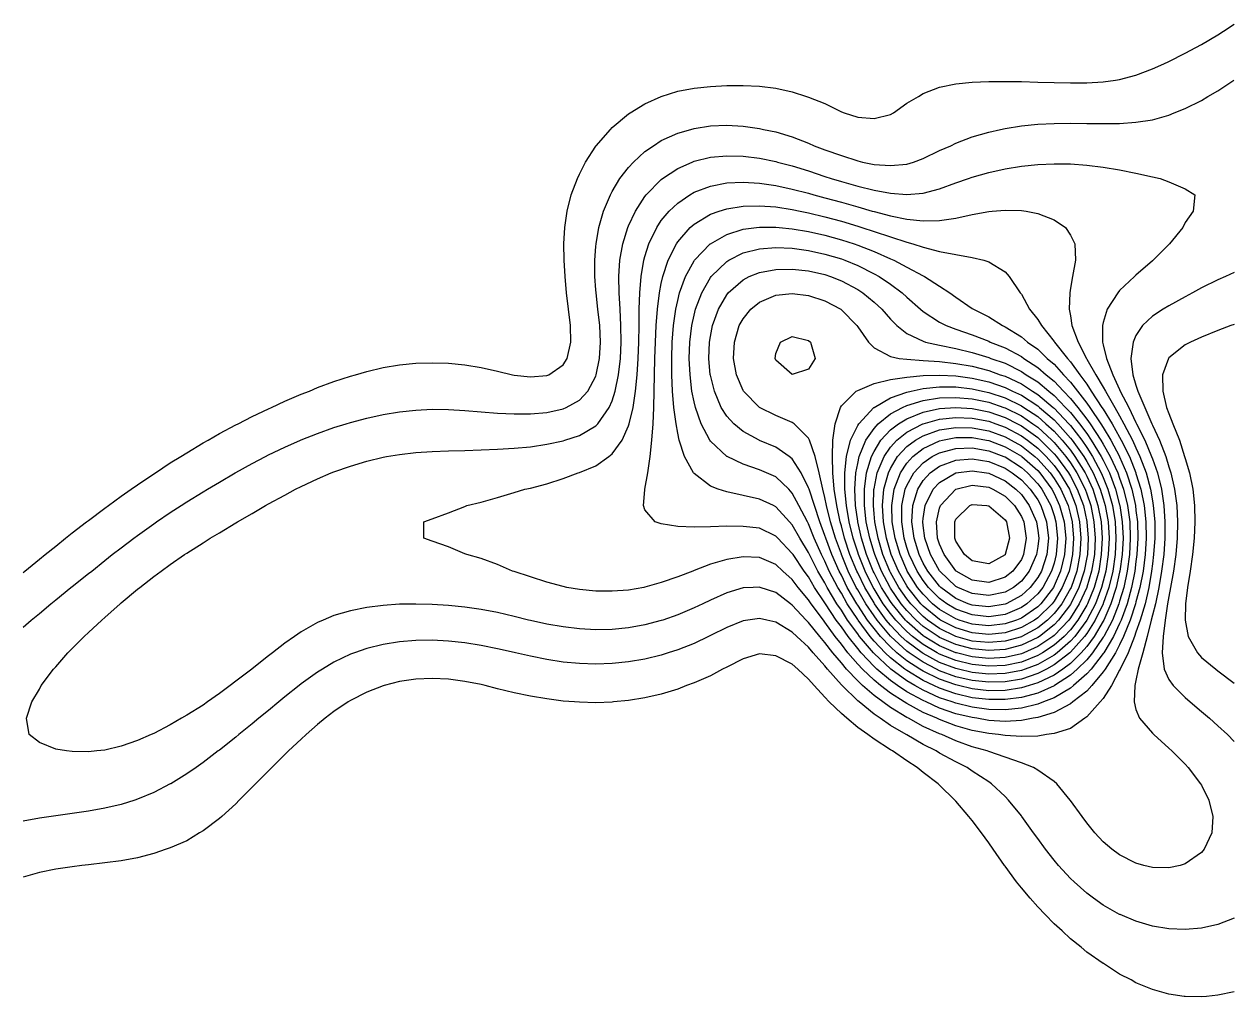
# Model space of a CAD drawing. Header units: inches. Extents: x -3765 to -2207, y 6717241 to 6718976.
# Drawn here: x -3252.6 to -2976.2, y 6717696.2 to 6717919.1 of the extents above; entities that cross this region are included whole.
import ezdxf

# ---------------------------------------------------------------- set-up
doc = ezdxf.new("R2010")
doc.units = ezdxf.units.IN
doc.header["$MEASUREMENT"] = 0

msp = doc.modelspace()

# ---------------------------------------------------------------- linework, layer by layer
for points in [[(-3252.82, 6717793.42), (-3252.41, 6717793.74), (-3249.07, 6717796.43), (-3247.74, 6717797.49), (-3245.32, 6717799.47), (-3243.09, 6717801.24), (-3241.58, 6717802.46), (-3238.27, 6717804.99), (-3237.83, 6717805.33), (-3234.08, 6717808.14), (-3233.27, 6717808.73), (-3230.33, 6717810.89), (-3228.04, 6717812.48), (-3226.58, 6717813.51), (-3222.84, 6717816.01), (-3222.5, 6717816.23), (-3219.09, 6717818.5), (-3216.68, 6717819.98), (-3215.34, 6717820.84), (-3211.59, 6717823.08), (-3210.45, 6717823.73), (-3207.84, 6717825.24), (-3204.1, 6717827.21), (-3203.58, 6717827.47), (-3200.35, 6717829.18), (-3196.6, 6717830.94), (-3195.94, 6717831.22), (-3192.85, 6717832.68), (-3189.1, 6717834.25), (-3187.22, 6717834.97), (-3185.36, 6717835.78), (-3181.61, 6717837.2), (-3177.86, 6717838.4), (-3176.66, 6717838.72), (-3174.11, 6717839.49), (-3170.36, 6717840.36), (-3166.62, 6717840.98), (-3162.87, 6717841.35), (-3159.12, 6717841.48), (-3155.37, 6717841.35), (-3151.62, 6717840.98), (-3147.87, 6717840.37), (-3144.13, 6717839.54), (-3140.73, 6717838.72), (-3140.38, 6717838.65), (-3136.63, 6717838.24), (-3132.88, 6717838.53), (-3132.43, 6717838.72), (-3129.13, 6717840.97), (-3128.21, 6717842.47), (-3127.38, 6717846.21), (-3127.45, 6717849.96), (-3127.87, 6717853.71), (-3128.33, 6717857.46), (-3128.69, 6717861.21), (-3128.92, 6717864.95), (-3128.95, 6717868.7), (-3128.72, 6717872.45), (-3128.18, 6717876.2), (-3127.26, 6717879.95), (-3125.86, 6717883.7), (-3125.39, 6717884.69), (-3124.03, 6717887.44), (-3121.64, 6717891.07), (-3121.55, 6717891.19), (-3118.3, 6717894.94), (-3117.89, 6717895.35), (-3114.14, 6717898.46), (-3113.79, 6717898.69), (-3110.39, 6717900.82), (-3106.66, 6717902.44), (-3106.65, 6717902.44), (-3102.9, 6717903.66), (-3099.15, 6717904.38), (-3095.4, 6717904.78), (-3091.65, 6717904.99), (-3087.91, 6717905.02), (-3084.16, 6717904.82), (-3080.41, 6717904.36), (-3076.66, 6717903.55), (-3073.41, 6717902.44), (-3072.91, 6717902.29), (-3069.17, 6717900.88), (-3065.42, 6717898.96), (-3064.8, 6717898.69), (-3061.67, 6717897.76), (-3057.92, 6717897.43), (-3054.17, 6717898.35), (-3053.49, 6717898.69), (-3050.43, 6717900.96), (-3047.75, 6717902.44), (-3046.68, 6717903.14), (-3042.93, 6717904.64), (-3039.18, 6717905.37), (-3035.43, 6717905.74), (-3031.68, 6717905.91), (-3027.94, 6717905.94), (-3024.19, 6717905.88), (-3020.44, 6717905.78), (-3016.69, 6717905.67), (-3012.94, 6717905.59), (-3009.2, 6717905.62), (-3005.45, 6717905.82), (-3002.62, 6717906.18), (-3001.7, 6717906.33), (-2997.95, 6717907.36), (-2994.2, 6717908.8), (-2991.58, 6717909.93), (-2990.46, 6717910.47), (-2986.71, 6717912.38), (-2984.26, 6717913.68), (-2982.96, 6717914.41), (-2979.21, 6717916.63), (-2977.94, 6717917.43), (-2975.46, 6717919.05)], [(-3252.82, 6717780.88), (-3250.94, 6717782.5), (-3249.07, 6717784.04), (-3246.47, 6717786.25), (-3245.32, 6717787.17), (-3241.83, 6717789.99), (-3241.58, 6717790.19), (-3237.83, 6717793.15), (-3237.09, 6717793.74), (-3234.08, 6717796.14), (-3232.37, 6717797.49), (-3230.33, 6717799.06), (-3227.46, 6717801.24), (-3226.58, 6717801.89), (-3222.84, 6717804.57), (-3222.24, 6717804.99), (-3219.09, 6717807.12), (-3216.62, 6717808.73), (-3215.34, 6717809.56), (-3211.59, 6717811.87), (-3210.59, 6717812.48), (-3207.84, 6717814.11), (-3204.2, 6717816.23), (-3204.1, 6717816.29), (-3200.35, 6717818.38), (-3197.3, 6717819.98), (-3196.6, 6717820.33), (-3192.85, 6717822.12), (-3189.24, 6717823.73), (-3189.1, 6717823.79), (-3185.36, 6717825.28), (-3181.61, 6717826.6), (-3178.8, 6717827.47), (-3177.86, 6717827.77), (-3174.11, 6717828.76), (-3170.36, 6717829.58), (-3166.62, 6717830.2), (-3162.87, 6717830.61), (-3159.12, 6717830.8), (-3155.37, 6717830.78), (-3151.62, 6717830.56), (-3147.87, 6717830.23), (-3144.13, 6717829.92), (-3140.38, 6717829.73), (-3136.63, 6717829.77), (-3132.88, 6717830.1), (-3129.13, 6717830.92), (-3128.43, 6717831.22), (-3125.39, 6717832.86), (-3123.5, 6717834.97), (-3121.64, 6717838.42), (-3121.53, 6717838.72), (-3120.78, 6717842.47), (-3120.56, 6717846.21), (-3120.73, 6717849.96), (-3121.15, 6717853.71), (-3121.59, 6717857.46), (-3121.64, 6717858.2), (-3121.88, 6717861.21), (-3121.9, 6717864.95), (-3121.64, 6717868.07), (-3121.59, 6717868.7), (-3120.94, 6717872.45), (-3119.88, 6717876.2), (-3118.3, 6717879.95), (-3117.89, 6717880.71), (-3116.11, 6717883.7), (-3114.14, 6717886.23), (-3113.02, 6717887.44), (-3110.39, 6717889.85), (-3108.47, 6717891.19), (-3106.65, 6717892.36), (-3102.9, 6717894.07), (-3099.85, 6717894.94), (-3099.15, 6717895.14), (-3095.4, 6717895.71), (-3091.65, 6717895.88), (-3087.91, 6717895.7), (-3084.16, 6717895.16), (-3083.23, 6717894.94), (-3080.41, 6717894.34), (-3076.66, 6717893.21), (-3072.91, 6717891.74), (-3071.67, 6717891.19), (-3069.17, 6717890.27), (-3065.42, 6717888.93), (-3061.67, 6717887.7), (-3060.6, 6717887.44), (-3057.92, 6717886.91), (-3054.17, 6717886.62), (-3050.43, 6717886.99), (-3048.87, 6717887.44), (-3046.68, 6717888.28), (-3042.93, 6717890.08), (-3040.37, 6717891.19), (-3039.18, 6717891.75), (-3035.43, 6717893.21), (-3031.68, 6717894.33), (-3028.98, 6717894.94), (-3027.94, 6717895.17), (-3024.19, 6717895.76), (-3020.44, 6717896.12), (-3016.69, 6717896.3), (-3012.94, 6717896.35), (-3009.2, 6717896.31), (-3005.45, 6717896.27), (-3001.7, 6717896.31), (-2997.95, 6717896.55), (-2994.2, 6717897.14), (-2990.46, 6717898.19), (-2989.2, 6717898.69), (-2986.71, 6717899.69), (-2982.96, 6717901.55), (-2981.49, 6717902.44), (-2979.21, 6717903.78), (-2975.57, 6717906.18)], [(-2987.82, 6717726.28), (-2990.46, 6717725.7), (-2994.2, 6717725.79), (-2996.16, 6717726.28), (-2997.95, 6717726.79), (-3001.7, 6717728.74), (-3003.47, 6717730.02), (-3005.45, 6717731.72), (-3007.36, 6717733.77), (-3009.2, 6717736.03), (-3010.29, 6717737.52), (-3012.94, 6717741.18), (-3013.01, 6717741.27), (-3016.08, 6717745.02), (-3016.69, 6717745.51), (-3020.44, 6717748.14), (-3021.44, 6717748.76), (-3024.19, 6717749.78), (-3027.94, 6717751.09), (-3031.68, 6717752.39), (-3031.99, 6717752.51), (-3035.43, 6717753.48), (-3039.18, 6717754.8), (-3042.44, 6717756.26), (-3042.93, 6717756.43), (-3046.68, 6717758.09), (-3050.03, 6717760.01), (-3050.43, 6717760.21), (-3054.17, 6717762.45), (-3055.95, 6717763.76), (-3057.92, 6717765.19), (-3060.56, 6717767.51), (-3061.67, 6717768.56), (-3064.21, 6717771.25), (-3065.42, 6717772.7), (-3067.36, 6717775), (-3069.17, 6717777.36), (-3070.37, 6717778.75), (-3072.91, 6717781.94), (-3073.48, 6717782.5), (-3076.66, 6717785.94), (-3077.09, 6717786.25), (-3080.41, 6717788.81), (-3083.97, 6717789.99), (-3084.16, 6717790.06), (-3085.58, 6717789.99), (-3087.91, 6717789.88), (-3091.65, 6717788.77), (-3095.4, 6717787.1), (-3097.17, 6717786.25), (-3099.15, 6717785.29), (-3102.9, 6717783.71), (-3106.31, 6717782.5), (-3106.65, 6717782.38), (-3110.39, 6717781.41), (-3114.14, 6717780.73), (-3117.89, 6717780.36), (-3121.64, 6717780.29), (-3125.39, 6717780.5), (-3129.13, 6717780.95), (-3132.88, 6717781.6), (-3136.63, 6717782.4), (-3137.04, 6717782.5), (-3140.38, 6717783.33), (-3144.13, 6717784.21), (-3147.87, 6717784.92), (-3151.62, 6717785.45), (-3155.37, 6717785.83), (-3159.12, 6717786.08), (-3162.87, 6717786.18), (-3166.62, 6717786.11), (-3170.36, 6717785.83), (-3174.11, 6717785.36), (-3177.86, 6717784.64), (-3181.61, 6717783.55), (-3184.08, 6717782.5), (-3185.36, 6717781.95), (-3189.1, 6717779.83), (-3190.65, 6717778.75), (-3192.85, 6717777.22), (-3195.71, 6717775), (-3196.6, 6717774.32), (-3200.35, 6717771.32), (-3200.43, 6717771.25), (-3204.1, 6717768.47), (-3205.37, 6717767.51), (-3207.84, 6717765.68), (-3210.56, 6717763.76), (-3211.59, 6717763.04), (-3215.34, 6717760.68), (-3216.49, 6717760.01), (-3219.09, 6717758.53), (-3222.84, 6717756.54), (-3223.45, 6717756.26), (-3226.58, 6717754.91), (-3230.33, 6717753.63), (-3234.08, 6717752.73), (-3235.95, 6717752.51), (-3237.83, 6717752.32), (-3241.58, 6717752.37), (-3242.84, 6717752.51), (-3245.32, 6717752.95), (-3249.07, 6717754.44), (-3251.37, 6717756.26), (-3252.05, 6717760.01), (-3250.8, 6717763.76), (-3249.07, 6717766.69), (-3248.64, 6717767.51), (-3245.84, 6717771.25), (-3245.32, 6717771.81), (-3242.54, 6717775), (-3241.58, 6717775.96), (-3238.82, 6717778.75), (-3237.83, 6717779.64), (-3234.79, 6717782.5), (-3234.08, 6717783.11), (-3230.57, 6717786.25), (-3230.33, 6717786.44), (-3226.58, 6717789.58), (-3226.09, 6717789.99), (-3222.84, 6717792.49), (-3221.16, 6717793.74), (-3219.09, 6717795.21), (-3215.83, 6717797.49), (-3215.34, 6717797.81), (-3211.59, 6717800.19), (-3209.93, 6717801.24), (-3207.84, 6717802.47), (-3204.1, 6717804.75), (-3203.71, 6717804.99), (-3200.35, 6717806.92), (-3197.28, 6717808.73), (-3196.6, 6717809.11), (-3192.85, 6717811.12), (-3190.4, 6717812.48), (-3189.1, 6717813.12), (-3185.36, 6717814.86), (-3182.23, 6717816.23), (-3181.61, 6717816.47), (-3177.86, 6717817.78), (-3174.11, 6717818.92), (-3170.36, 6717819.83), (-3169.57, 6717819.98), (-3166.62, 6717820.47), (-3162.87, 6717820.9), (-3159.12, 6717821.15), (-3155.37, 6717821.29), (-3151.62, 6717821.37), (-3147.87, 6717821.49), (-3144.13, 6717821.65), (-3140.38, 6717821.87), (-3136.63, 6717822.22), (-3132.88, 6717822.78), (-3129.13, 6717823.6), (-3128.76, 6717823.73), (-3125.39, 6717824.8), (-3121.64, 6717827.01), (-3121.19, 6717827.47), (-3118.57, 6717831.22), (-3117.89, 6717832.76), (-3117.2, 6717834.97), (-3116.44, 6717838.72), (-3116.01, 6717842.47), (-3115.86, 6717846.21), (-3115.92, 6717849.96), (-3116.1, 6717853.71), (-3116.31, 6717857.46), (-3116.37, 6717861.21), (-3116.11, 6717864.95), (-3115.46, 6717868.7), (-3114.32, 6717872.45), (-3114.14, 6717872.87), (-3112.59, 6717876.2), (-3110.39, 6717879.57), (-3110.1, 6717879.95), (-3106.65, 6717883.47), (-3106.35, 6717883.7), (-3102.9, 6717886), (-3099.59, 6717887.44), (-3099.15, 6717887.62), (-3095.4, 6717888.54), (-3091.65, 6717888.9), (-3087.91, 6717888.82), (-3084.16, 6717888.37), (-3080.41, 6717887.56), (-3080.01, 6717887.44), (-3076.66, 6717886.57), (-3072.91, 6717885.41), (-3069.17, 6717884.16), (-3067.77, 6717883.7), (-3065.42, 6717883), (-3061.67, 6717881.95), (-3057.92, 6717881.01), (-3054.17, 6717880.29), (-3050.43, 6717879.99), (-3046.68, 6717880.32), (-3042.93, 6717881.32), (-3039.18, 6717882.69), (-3036.29, 6717883.7), (-3035.43, 6717884.01), (-3031.68, 6717885.09), (-3027.94, 6717885.91), (-3024.19, 6717886.5), (-3020.44, 6717886.89), (-3016.69, 6717887.06), (-3012.94, 6717887.01), (-3009.2, 6717886.74), (-3005.45, 6717886.28), (-3001.7, 6717885.65), (-2997.95, 6717884.91), (-2994.2, 6717884.07), (-2992.38, 6717883.7), (-2990.46, 6717882.95), (-2986.71, 6717881.3), (-2984.43, 6717879.95), (-2984.86, 6717876.2), (-2986.71, 6717873.56), (-2987.21, 6717872.45), (-2990.29, 6717868.7), (-2990.46, 6717868.56), (-2994.03, 6717864.95), (-2994.2, 6717864.82), (-2997.95, 6717861.56), (-2998.29, 6717861.21), (-3001.7, 6717857.99), (-3002.12, 6717857.46), (-3004.52, 6717853.71), (-3005.45, 6717850.7), (-3005.61, 6717849.96), (-3005.62, 6717846.21), (-3005.45, 6717845.58), (-3004.69, 6717842.47), (-3003.23, 6717838.72), (-3001.7, 6717835.34), (-3001.54, 6717834.97), (-2999.62, 6717831.22), (-2997.95, 6717827.78), (-2997.8, 6717827.47), (-2995.91, 6717823.73), (-2994.37, 6717819.98), (-2994.2, 6717819.47), (-2993.02, 6717816.23), (-2992.09, 6717812.48), (-2991.53, 6717808.73), (-2991.3, 6717804.99), (-2991.33, 6717801.24), (-2991.6, 6717797.49), (-2992.07, 6717793.74), (-2992.7, 6717789.99), (-2993.51, 6717786.25), (-2994.2, 6717783.6), (-2994.46, 6717782.5), (-2995.38, 6717778.75), (-2996.39, 6717775), (-2997.44, 6717771.25), (-2997.95, 6717768.69), (-2998.22, 6717767.51), (-2998.34, 6717763.76), (-2997.95, 6717761.99), (-2997.13, 6717760.01), (-2994.2, 6717756.61), (-2993.83, 6717756.26), (-2990.46, 6717753.17), (-2989.74, 6717752.51), (-2986.71, 6717749.51), (-2986.02, 6717748.76), (-2983.15, 6717745.02), (-2982.96, 6717744.67), (-2981.29, 6717741.27), (-2980.37, 6717737.52), (-2980.59, 6717733.77), (-2982.3, 6717730.02), (-2982.96, 6717729.27), (-2986.71, 6717726.62), (-2987.82, 6717726.28)], [(-3018.47, 6717756.26), (-3020.44, 6717755.94), (-3024.19, 6717755.79), (-3027.94, 6717756.02), (-3029.46, 6717756.26), (-3031.68, 6717756.5), (-3035.43, 6717757.2), (-3039.18, 6717758.24), (-3042.93, 6717759.69), (-3043.58, 6717760.01), (-3046.68, 6717761.31), (-3050.43, 6717763.38), (-3051.01, 6717763.76), (-3054.17, 6717765.74), (-3056.44, 6717767.51), (-3057.92, 6717768.71), (-3060.58, 6717771.25), (-3061.67, 6717772.43), (-3063.9, 6717775), (-3065.42, 6717776.99), (-3066.82, 6717778.75), (-3069.17, 6717782.05), (-3069.54, 6717782.5), (-3072.33, 6717786.25), (-3072.91, 6717787.15), (-3075.31, 6717789.99), (-3076.66, 6717791.81), (-3078.85, 6717793.74), (-3080.41, 6717795.23), (-3084.16, 6717796.87), (-3087.91, 6717796.96), (-3091.65, 6717796.39), (-3095.4, 6717795.32), (-3099.15, 6717793.86), (-3099.46, 6717793.74), (-3102.9, 6717792.41), (-3106.65, 6717791.11), (-3110.39, 6717790.04), (-3110.63, 6717789.99), (-3114.14, 6717789.39), (-3117.89, 6717789.1), (-3121.64, 6717789.16), (-3125.39, 6717789.52), (-3128.27, 6717789.99), (-3129.13, 6717790.17), (-3132.88, 6717791.2), (-3136.63, 6717792.38), (-3140.38, 6717793.62), (-3140.76, 6717793.74), (-3144.13, 6717795.25), (-3147.87, 6717796.59), (-3151.2, 6717797.49), (-3151.62, 6717797.71), (-3155.37, 6717799.3), (-3159.12, 6717800.62), (-3161.04, 6717801.24), (-3161.04, 6717804.99), (-3159.12, 6717805.67), (-3155.37, 6717807.04), (-3151.62, 6717808.52), (-3151.17, 6717808.73), (-3147.87, 6717809.51), (-3144.13, 6717810.57), (-3140.38, 6717811.7), (-3137.9, 6717812.48), (-3136.63, 6717812.75), (-3132.88, 6717813.73), (-3129.13, 6717814.91), (-3125.67, 6717816.23), (-3125.39, 6717816.32), (-3121.64, 6717817.87), (-3118.67, 6717819.98), (-3117.89, 6717820.59), (-3115.63, 6717823.73), (-3114.14, 6717826.99), (-3113.99, 6717827.47), (-3113.11, 6717831.22), (-3112.54, 6717834.97), (-3112.17, 6717838.72), (-3111.93, 6717842.47), (-3111.81, 6717846.21), (-3111.75, 6717849.96), (-3111.68, 6717853.71), (-3111.56, 6717857.46), (-3111.27, 6717861.21), (-3110.63, 6717864.95), (-3110.39, 6717865.82), (-3109.5, 6717868.7), (-3107.69, 6717872.45), (-3106.65, 6717874.03), (-3104.85, 6717876.2), (-3102.9, 6717878.06), (-3100.12, 6717879.95), (-3099.15, 6717880.52), (-3095.4, 6717881.96), (-3091.65, 6717882.66), (-3087.91, 6717882.82), (-3084.16, 6717882.6), (-3080.41, 6717882.06), (-3076.66, 6717881.27), (-3072.91, 6717880.3), (-3071.72, 6717879.95), (-3069.17, 6717879.27), (-3065.42, 6717878.23), (-3061.67, 6717877.15), (-3058.33, 6717876.2), (-3057.92, 6717876.08), (-3054.17, 6717875.14), (-3050.43, 6717874.39), (-3046.68, 6717873.97), (-3042.93, 6717874.03), (-3039.18, 6717874.6), (-3035.43, 6717875.43), (-3031.68, 6717876.13), (-3030.89, 6717876.2), (-3027.94, 6717876.45), (-3024.19, 6717876.36), (-3023.1, 6717876.2), (-3020.44, 6717875.68), (-3016.69, 6717874.19), (-3014.12, 6717872.45), (-3012.94, 6717870.71), (-3011.96, 6717868.7), (-3011.79, 6717864.95), (-3012.46, 6717861.21), (-3012.94, 6717858.56), (-3013.11, 6717857.46), (-3013.21, 6717853.71), (-3012.94, 6717852.22), (-3012.62, 6717849.96), (-3011.2, 6717846.21), (-3009.3, 6717842.47), (-3009.2, 6717842.3), (-3007.15, 6717838.72), (-3005.45, 6717835.86), (-3004.96, 6717834.97), (-3002.8, 6717831.22), (-3001.7, 6717829.28), (-3000.71, 6717827.47), (-2998.77, 6717823.73), (-2997.95, 6717821.93), (-2997.03, 6717819.98), (-2995.62, 6717816.23), (-2994.64, 6717812.48), (-2994.2, 6717809.81), (-2994, 6717808.73), (-2993.65, 6717804.99), (-2993.63, 6717801.24), (-2993.91, 6717797.49), (-2994.2, 6717795.41), (-2994.4, 6717793.74), (-2995.03, 6717789.99), (-2995.87, 6717786.25), (-2996.96, 6717782.5), (-2997.95, 6717779.73), (-2998.3, 6717778.75), (-2999.76, 6717775), (-3001.58, 6717771.25), (-3001.7, 6717770.99), (-3003.58, 6717767.51), (-3005.45, 6717764.54), (-3006.12, 6717763.76), (-3009.2, 6717760.3), (-3009.62, 6717760.01), (-3012.94, 6717757.64), (-3016.69, 6717756.51), (-3018.47, 6717756.26)], [(-3021.52, 6717760.01), (-3024.19, 6717759.5), (-3027.94, 6717759.29), (-3031.68, 6717759.53), (-3034.41, 6717760.01), (-3035.43, 6717760.15), (-3039.18, 6717761.03), (-3042.93, 6717762.32), (-3046.01, 6717763.76), (-3046.68, 6717764.04), (-3050.43, 6717766.08), (-3052.53, 6717767.51), (-3054.17, 6717768.64), (-3057.27, 6717771.25), (-3057.92, 6717771.86), (-3060.88, 6717775), (-3061.67, 6717775.96), (-3063.89, 6717778.75), (-3065.42, 6717780.93), (-3066.59, 6717782.5), (-3069.03, 6717786.25), (-3069.17, 6717786.49), (-3071.54, 6717789.99), (-3072.91, 6717792.4), (-3073.94, 6717793.74), (-3076.48, 6717797.49), (-3076.66, 6717797.79), (-3079.98, 6717801.24), (-3080.41, 6717801.71), (-3084.16, 6717803.56), (-3087.91, 6717803.94), (-3091.65, 6717803.99), (-3095.4, 6717803.89), (-3099.15, 6717803.77), (-3102.9, 6717803.92), (-3106.65, 6717804.54), (-3108.04, 6717804.99), (-3110.39, 6717807.79), (-3110.76, 6717808.73), (-3110.39, 6717812.32), (-3110.39, 6717812.48), (-3109.73, 6717816.23), (-3109.17, 6717819.98), (-3108.78, 6717823.73), (-3108.54, 6717827.47), (-3108.39, 6717831.22), (-3108.28, 6717834.97), (-3108.19, 6717838.72), (-3108.1, 6717842.47), (-3108, 6717846.21), (-3107.82, 6717849.96), (-3107.52, 6717853.71), (-3107.05, 6717857.46), (-3106.65, 6717859.63), (-3106.31, 6717861.21), (-3105.09, 6717864.95), (-3103.19, 6717868.7), (-3102.9, 6717869.14), (-3100, 6717872.45), (-3099.15, 6717873.21), (-3095.4, 6717875.5), (-3093.41, 6717876.2), (-3091.65, 6717876.75), (-3087.91, 6717877.32), (-3084.16, 6717877.44), (-3080.41, 6717877.17), (-3076.66, 6717876.58), (-3074.87, 6717876.2), (-3072.91, 6717875.81), (-3069.17, 6717874.91), (-3065.42, 6717873.89), (-3061.67, 6717872.76), (-3060.7, 6717872.45), (-3057.92, 6717871.54), (-3054.17, 6717870.3), (-3050.43, 6717869.09), (-3049.02, 6717868.7), (-3046.68, 6717867.95), (-3042.93, 6717866.99), (-3039.18, 6717866.23), (-3035.43, 6717865.56), (-3032.78, 6717864.95), (-3031.68, 6717864.6), (-3027.94, 6717862.31), (-3026.95, 6717861.21), (-3024.43, 6717857.46), (-3024.19, 6717857.14), (-3022.35, 6717853.71), (-3020.44, 6717851.39), (-3019.61, 6717849.96), (-3016.69, 6717846.35), (-3016.61, 6717846.21), (-3013.66, 6717842.47), (-3012.94, 6717841.66), (-3010.82, 6717838.72), (-3009.2, 6717836.54), (-3008.18, 6717834.97), (-3005.73, 6717831.22), (-3005.45, 6717830.79), (-3003.41, 6717827.47), (-3001.7, 6717824.41), (-3001.33, 6717823.73), (-2999.45, 6717819.98), (-2998, 6717816.23), (-2997.95, 6717816.06), (-2996.82, 6717812.48), (-2996.07, 6717808.73), (-2995.69, 6717804.99), (-2995.62, 6717801.24), (-2995.85, 6717797.49), (-2996.33, 6717793.74), (-2997.06, 6717789.99), (-2997.95, 6717786.66), (-2998.06, 6717786.25), (-2999.24, 6717782.5), (-3000.77, 6717778.75), (-3001.7, 6717776.84), (-3002.67, 6717775), (-3005.03, 6717771.25), (-3005.45, 6717770.63), (-3008.06, 6717767.51), (-3009.2, 6717766.24), (-3012.42, 6717763.76), (-3012.94, 6717763.34), (-3016.69, 6717761.29), (-3020.44, 6717760.19), (-3021.52, 6717760.01)], [(-3019.09, 6717763.76), (-3020.44, 6717763.21), (-3024.19, 6717762.29), (-3027.94, 6717761.92), (-3031.68, 6717762), (-3035.43, 6717762.51), (-3039.18, 6717763.45), (-3040.02, 6717763.76), (-3042.93, 6717764.71), (-3046.68, 6717766.41), (-3048.56, 6717767.51), (-3050.43, 6717768.58), (-3054.07, 6717771.25), (-3054.17, 6717771.33), (-3057.92, 6717774.82), (-3058.09, 6717775), (-3061.25, 6717778.75), (-3061.67, 6717779.32), (-3064, 6717782.5), (-3065.42, 6717784.75), (-3066.44, 6717786.25), (-3068.64, 6717789.99), (-3069.17, 6717791.04), (-3070.78, 6717793.74), (-3072.69, 6717797.49), (-3072.91, 6717798), (-3074.92, 6717801.24), (-3076.66, 6717804.33), (-3077.26, 6717804.99), (-3080.41, 6717808.48), (-3080.94, 6717808.73), (-3084.16, 6717810.23), (-3087.91, 6717811.01), (-3091.65, 6717811.85), (-3093.64, 6717812.48), (-3095.4, 6717813.19), (-3099.15, 6717816.1), (-3099.25, 6717816.23), (-3101.34, 6717819.98), (-3102.53, 6717823.73), (-3102.9, 6717825.36), (-3103.28, 6717827.47), (-3103.77, 6717831.22), (-3104.07, 6717834.97), (-3104.23, 6717838.72), (-3104.27, 6717842.47), (-3104.17, 6717846.21), (-3103.86, 6717849.96), (-3103.32, 6717853.71), (-3102.9, 6717855.7), (-3102.46, 6717857.46), (-3101.11, 6717861.21), (-3099.15, 6717864.79), (-3099.04, 6717864.95), (-3095.43, 6717868.7), (-3095.4, 6717868.73), (-3091.65, 6717870.87), (-3087.91, 6717872.04), (-3084.87, 6717872.45), (-3084.16, 6717872.54), (-3080.41, 6717872.53), (-3079.65, 6717872.45), (-3076.66, 6717872.16), (-3072.91, 6717871.54), (-3069.17, 6717870.7), (-3065.42, 6717869.66), (-3062.51, 6717868.7), (-3061.67, 6717868.41), (-3057.92, 6717866.92), (-3054.17, 6717865.3), (-3053.37, 6717864.95), (-3050.43, 6717863.4), (-3046.68, 6717861.34), (-3046.4, 6717861.21), (-3042.93, 6717858.98), (-3040.57, 6717857.46), (-3039.18, 6717856.49), (-3035.43, 6717853.91), (-3035.16, 6717853.71), (-3031.68, 6717851.96), (-3028.51, 6717849.96), (-3027.94, 6717849.7), (-3024.19, 6717847.42), (-3022.8, 6717846.21), (-3020.44, 6717844.56), (-3018.26, 6717842.47), (-3016.69, 6717841.12), (-3014.53, 6717838.72), (-3012.94, 6717837.04), (-3011.34, 6717834.97), (-3009.2, 6717832.21), (-3008.52, 6717831.22), (-3005.99, 6717827.47), (-3005.45, 6717826.64), (-3003.68, 6717823.73), (-3001.75, 6717819.98), (-3001.7, 6717819.88), (-3000.08, 6717816.23), (-2998.87, 6717812.48), (-2998.09, 6717808.73), (-2997.95, 6717807.59), (-2997.62, 6717804.99), (-2997.51, 6717801.24), (-2997.73, 6717797.49), (-2997.95, 6717795.91), (-2998.22, 6717793.74), (-2998.95, 6717789.99), (-2999.97, 6717786.25), (-3001.37, 6717782.5), (-3001.7, 6717781.75), (-3003.1, 6717778.75), (-3005.34, 6717775), (-3005.45, 6717774.84), (-3008.23, 6717771.25), (-3009.2, 6717770.15), (-3012.25, 6717767.51), (-3012.94, 6717766.93), (-3016.69, 6717764.67), (-3019.09, 6717763.76)], [(-3016.64, 6717767.51), (-3016.69, 6717767.47), (-3020.44, 6717765.74), (-3024.19, 6717764.74), (-3027.94, 6717764.29), (-3031.68, 6717764.29), (-3035.43, 6717764.71), (-3039.18, 6717765.57), (-3042.93, 6717766.9), (-3044.2, 6717767.51), (-3046.68, 6717768.65), (-3050.43, 6717770.94), (-3050.85, 6717771.25), (-3054.17, 6717773.85), (-3055.4, 6717775), (-3057.92, 6717777.69), (-3058.82, 6717778.75), (-3061.59, 6717782.5), (-3061.67, 6717782.61), (-3064.08, 6717786.25), (-3065.42, 6717788.64), (-3066.24, 6717789.99), (-3068.18, 6717793.74), (-3069.17, 6717796.01), (-3069.94, 6717797.49), (-3071.62, 6717801.24), (-3072.91, 6717804.54), (-3073.16, 6717804.99), (-3075.12, 6717808.73), (-3076.66, 6717811.61), (-3077.48, 6717812.48), (-3080.41, 6717815.29), (-3082.58, 6717816.23), (-3084.16, 6717816.91), (-3087.91, 6717818.19), (-3091.59, 6717819.98), (-3091.65, 6717820.02), (-3095.4, 6717823.52), (-3095.55, 6717823.73), (-3097.54, 6717827.47), (-3098.85, 6717831.22), (-3099.15, 6717832.48), (-3099.63, 6717834.97), (-3100.06, 6717838.72), (-3100.23, 6717842.47), (-3100.1, 6717846.21), (-3099.66, 6717849.96), (-3099.15, 6717852.33), (-3098.81, 6717853.71), (-3097.39, 6717857.46), (-3095.4, 6717860.96), (-3095.22, 6717861.21), (-3091.65, 6717864.67), (-3091.2, 6717864.95), (-3087.91, 6717866.61), (-3084.16, 6717867.56), (-3080.41, 6717867.86), (-3076.66, 6717867.71), (-3072.91, 6717867.2), (-3069.17, 6717866.38), (-3065.42, 6717865.26), (-3064.6, 6717864.95), (-3061.67, 6717863.73), (-3057.92, 6717861.87), (-3056.72, 6717861.21), (-3054.17, 6717859.45), (-3051.49, 6717857.46), (-3050.43, 6717856.47), (-3047.29, 6717853.71), (-3046.68, 6717853.2), (-3042.93, 6717850.77), (-3041.4, 6717849.96), (-3039.18, 6717849.16), (-3035.43, 6717847.86), (-3031.68, 6717846.39), (-3031.33, 6717846.21), (-3027.94, 6717844.91), (-3024.19, 6717842.87), (-3023.64, 6717842.47), (-3020.44, 6717840.41), (-3018.51, 6717838.72), (-3016.69, 6717837.23), (-3014.55, 6717834.97), (-3012.94, 6717833.3), (-3011.27, 6717831.22), (-3009.2, 6717828.55), (-3008.45, 6717827.47), (-3005.98, 6717823.73), (-3005.45, 6717822.84), (-3003.83, 6717819.98), (-3002.12, 6717816.23), (-3001.7, 6717815.05), (-3000.78, 6717812.48), (-2999.87, 6717808.73), (-2999.37, 6717804.99), (-2999.24, 6717801.24), (-2999.43, 6717797.49), (-2999.93, 6717793.74), (-3000.73, 6717789.99), (-3001.7, 6717786.82), (-3001.88, 6717786.25), (-3003.36, 6717782.5), (-3005.33, 6717778.75), (-3005.45, 6717778.55), (-3007.89, 6717775), (-3009.2, 6717773.41), (-3011.4, 6717771.25), (-3012.94, 6717769.87), (-3016.64, 6717767.51)], [(-3022.39, 6717767.51), (-3024.19, 6717766.95), (-3027.94, 6717766.36), (-3031.68, 6717766.31), (-3035.43, 6717766.74), (-3038.61, 6717767.51), (-3039.18, 6717767.63), (-3042.93, 6717768.93), (-3046.68, 6717770.78), (-3047.44, 6717771.25), (-3050.43, 6717773.18), (-3052.68, 6717775), (-3054.17, 6717776.35), (-3056.44, 6717778.75), (-3057.92, 6717780.55), (-3059.41, 6717782.5), (-3061.67, 6717785.94), (-3061.87, 6717786.25), (-3064.06, 6717789.99), (-3065.42, 6717792.81), (-3065.91, 6717793.74), (-3067.59, 6717797.49), (-3068.96, 6717801.24), (-3069.17, 6717801.91), (-3070.34, 6717804.99), (-3071.6, 6717808.73), (-3072.81, 6717812.48), (-3072.91, 6717812.8), (-3074.62, 6717816.23), (-3076.66, 6717819.44), (-3077.33, 6717819.98), (-3080.41, 6717822.09), (-3084.16, 6717823.67), (-3084.27, 6717823.73), (-3087.91, 6717825.69), (-3090.07, 6717827.47), (-3091.65, 6717829.21), (-3092.91, 6717831.22), (-3094.49, 6717834.97), (-3095.4, 6717838.62), (-3095.42, 6717838.72), (-3095.74, 6717842.47), (-3095.6, 6717846.21), (-3095.4, 6717847.44), (-3094.91, 6717849.96), (-3093.55, 6717853.71), (-3091.65, 6717857.02), (-3091.3, 6717857.46), (-3087.91, 6717860.47), (-3086.5, 6717861.21), (-3084.16, 6717862.16), (-3080.41, 6717862.86), (-3076.66, 6717862.93), (-3072.91, 6717862.51), (-3069.17, 6717861.65), (-3067.87, 6717861.21), (-3065.42, 6717860.22), (-3061.67, 6717858.23), (-3060.46, 6717857.46), (-3057.92, 6717855.33), (-3056.16, 6717853.71), (-3054.17, 6717851.47), (-3052.68, 6717849.96), (-3050.43, 6717848.19), (-3046.68, 6717846.39), (-3046.15, 6717846.21), (-3042.93, 6717845.49), (-3039.18, 6717844.72), (-3035.43, 6717843.83), (-3031.68, 6717842.67), (-3031.19, 6717842.47), (-3027.94, 6717841.35), (-3024.19, 6717839.48), (-3023.07, 6717838.72), (-3020.44, 6717837.09), (-3017.93, 6717834.97), (-3016.69, 6717833.96), (-3014.05, 6717831.22), (-3012.94, 6717830.04), (-3010.88, 6717827.47), (-3009.2, 6717825.22), (-3008.18, 6717823.73), (-3005.9, 6717819.98), (-3005.45, 6717819.12), (-3004.01, 6717816.23), (-3002.61, 6717812.48), (-3001.7, 6717808.9), (-3001.66, 6717808.73), (-3001.08, 6717804.99), (-3000.91, 6717801.24), (-3001.1, 6717797.49), (-3001.63, 6717793.74), (-3001.7, 6717793.45), (-3002.47, 6717789.99), (-3003.67, 6717786.25), (-3005.32, 6717782.5), (-3005.45, 6717782.26), (-3007.51, 6717778.75), (-3009.2, 6717776.45), (-3010.47, 6717775), (-3012.94, 6717772.57), (-3014.71, 6717771.25), (-3016.69, 6717769.88), (-3020.44, 6717768.09), (-3022.39, 6717767.51)], [(-2975.46, 6717862.13), (-2977.45, 6717861.21), (-2979.21, 6717860.45), (-2982.96, 6717858.62), (-2985.03, 6717857.46), (-2986.71, 6717856.6), (-2990.46, 6717854.5), (-2991.72, 6717853.71), (-2994.2, 6717852.1), (-2996.46, 6717849.96), (-2997.95, 6717847.72), (-2998.61, 6717846.21), (-2999.12, 6717842.47), (-2998.66, 6717838.72), (-2997.95, 6717836.34), (-2997.53, 6717834.97), (-2995.94, 6717831.22), (-2994.35, 6717827.47), (-2994.2, 6717827.14), (-2992.55, 6717823.73), (-2991.13, 6717819.98), (-2990.46, 6717817.61), (-2989.99, 6717816.23), (-2989.09, 6717812.48), (-2988.59, 6717808.73), (-2988.41, 6717804.99), (-2988.51, 6717801.24), (-2988.84, 6717797.49), (-2989.37, 6717793.74), (-2990.04, 6717789.99), (-2990.46, 6717787.87), (-2990.7, 6717786.25), (-2991.24, 6717782.5), (-2991.73, 6717778.75), (-2991.95, 6717775), (-2991.5, 6717771.25), (-2990.46, 6717768.87), (-2989.44, 6717767.51), (-2986.71, 6717764.73), (-2985.56, 6717763.76), (-2982.96, 6717761.54), (-2981.14, 6717760.01), (-2979.21, 6717758.26), (-2977.02, 6717756.26), (-2975.46, 6717754.68)], [(-3018.46, 6717771.25), (-3020.44, 6717770.23), (-3024.19, 6717768.98), (-3027.94, 6717768.35), (-3031.68, 6717768.25), (-3035.43, 6717768.64), (-3039.18, 6717769.52), (-3042.93, 6717770.91), (-3043.61, 6717771.25), (-3046.68, 6717772.83), (-3049.89, 6717775), (-3050.43, 6717775.4), (-3054.1, 6717778.75), (-3054.17, 6717778.83), (-3057.24, 6717782.5), (-3057.92, 6717783.45), (-3059.83, 6717786.25), (-3061.67, 6717789.45), (-3061.99, 6717789.99), (-3063.86, 6717793.74), (-3065.39, 6717797.49), (-3065.42, 6717797.58), (-3066.77, 6717801.24), (-3067.89, 6717804.99), (-3068.8, 6717808.73), (-3069.17, 6717810.58), (-3069.67, 6717812.48), (-3070.52, 6717816.23), (-3071.42, 6717819.98), (-3072.7, 6717823.73), (-3072.91, 6717824.2), (-3076.25, 6717827.47), (-3076.66, 6717827.75), (-3080.41, 6717829.36), (-3084.16, 6717831.22), (-3084.16, 6717831.22), (-3087.85, 6717834.97), (-3087.91, 6717835.07), (-3089.46, 6717838.72), (-3090.11, 6717842.47), (-3089.89, 6717846.21), (-3088.79, 6717849.96), (-3087.91, 6717851.56), (-3086.17, 6717853.71), (-3084.16, 6717855.32), (-3080.41, 6717856.91), (-3076.66, 6717857.33), (-3072.91, 6717856.88), (-3069.17, 6717855.64), (-3065.57, 6717853.71), (-3065.42, 6717853.6), (-3061.86, 6717849.96), (-3061.67, 6717849.68), (-3059.21, 6717846.21), (-3057.92, 6717844.87), (-3054.17, 6717842.88), (-3052.2, 6717842.47), (-3050.43, 6717842.26), (-3046.68, 6717841.99), (-3042.93, 6717841.72), (-3039.18, 6717841.32), (-3035.43, 6717840.68), (-3031.68, 6717839.72), (-3029.01, 6717838.72), (-3027.94, 6717838.36), (-3024.19, 6717836.62), (-3021.67, 6717834.97), (-3020.44, 6717834.19), (-3016.9, 6717831.22), (-3016.69, 6717831.04), (-3013.32, 6717827.47), (-3012.94, 6717827.05), (-3010.37, 6717823.73), (-3009.2, 6717822.04), (-3007.89, 6717819.98), (-3005.9, 6717816.23), (-3005.45, 6717815.16), (-3004.37, 6717812.48), (-3003.33, 6717808.73), (-3002.73, 6717804.99), (-3002.53, 6717801.24), (-3002.72, 6717797.49), (-3003.25, 6717793.74), (-3004.15, 6717789.99), (-3005.45, 6717786.28), (-3005.46, 6717786.25), (-3007.27, 6717782.5), (-3009.2, 6717779.44), (-3009.71, 6717778.75), (-3012.94, 6717775.14), (-3013.1, 6717775), (-3016.69, 6717772.21), (-3018.46, 6717771.25)], [(-2975.46, 6717850.26), (-2976.25, 6717849.96), (-2979.21, 6717848.82), (-2982.96, 6717847.33), (-2985.48, 6717846.21), (-2986.71, 6717845.59), (-2990.46, 6717842.56), (-2990.53, 6717842.47), (-2991.89, 6717838.72), (-2991.82, 6717834.97), (-2990.94, 6717831.22), (-2990.46, 6717829.81), (-2989.5, 6717827.47), (-2987.98, 6717823.73), (-2986.83, 6717819.98), (-2986.71, 6717819.49), (-2985.68, 6717816.23), (-2984.93, 6717812.48), (-2984.54, 6717808.73), (-2984.44, 6717804.99), (-2984.6, 6717801.24), (-2984.98, 6717797.49), (-2985.55, 6717793.74), (-2986.14, 6717789.99), (-2986.57, 6717786.25), (-2986.65, 6717782.5), (-2985.97, 6717778.75), (-2983.89, 6717775), (-2982.96, 6717773.95), (-2979.69, 6717771.25), (-2979.21, 6717770.88), (-2975.46, 6717768.02)], [(-3071.43, 6717842.47), (-3072.91, 6717839.96), (-3076.66, 6717838.76), (-3080.41, 6717842.09), (-3080.58, 6717842.47), (-3080.41, 6717843.57), (-3079.36, 6717846.21), (-3076.66, 6717847.51), (-3072.91, 6717846.58), (-3072.49, 6717846.21), (-3071.43, 6717842.47)], [(-3023.35, 6717771.25), (-3024.19, 6717770.96), (-3027.94, 6717770.24), (-3031.68, 6717770.09), (-3035.43, 6717770.48), (-3038.59, 6717771.25), (-3039.18, 6717771.39), (-3042.93, 6717772.82), (-3046.68, 6717774.84), (-3046.91, 6717775), (-3050.43, 6717777.6), (-3051.68, 6717778.75), (-3054.17, 6717781.37), (-3055.12, 6717782.5), (-3057.8, 6717786.25), (-3057.92, 6717786.43), (-3060.04, 6717789.99), (-3061.67, 6717793.33), (-3061.88, 6717793.74), (-3063.44, 6717797.49), (-3064.67, 6717801.24), (-3065.42, 6717804.13), (-3065.67, 6717804.99), (-3066.47, 6717808.73), (-3067.04, 6717812.48), (-3067.38, 6717816.23), (-3067.47, 6717819.98), (-3067.33, 6717823.73), (-3066.85, 6717827.47), (-3065.62, 6717831.22), (-3065.42, 6717831.6), (-3062.01, 6717834.97), (-3061.67, 6717835.13), (-3057.92, 6717836.69), (-3054.17, 6717837.6), (-3050.43, 6717838.18), (-3046.68, 6717838.51), (-3042.93, 6717838.61), (-3039.18, 6717838.43), (-3035.43, 6717837.95), (-3031.68, 6717837.11), (-3027.94, 6717835.81), (-3026.23, 6717834.97), (-3024.19, 6717834.01), (-3020.44, 6717831.57), (-3020.03, 6717831.22), (-3016.69, 6717828.37), (-3015.84, 6717827.47), (-3012.94, 6717824.22), (-3012.56, 6717823.73), (-3009.89, 6717819.98), (-3009.2, 6717818.84), (-3007.73, 6717816.23), (-3006.12, 6717812.48), (-3005.45, 6717810.28), (-3005, 6717808.73), (-3004.34, 6717804.99), (-3004.12, 6717801.24), (-3004.3, 6717797.49), (-3004.87, 6717793.74), (-3005.45, 6717791.45), (-3005.83, 6717789.99), (-3007.25, 6717786.25), (-3009.2, 6717782.52), (-3009.21, 6717782.5), (-3011.98, 6717778.75), (-3012.94, 6717777.68), (-3016, 6717775), (-3016.69, 6717774.46), (-3020.44, 6717772.31), (-3023.35, 6717771.25)], [(-3019.34, 6717775), (-3020.44, 6717774.35), (-3024.19, 6717772.87), (-3027.94, 6717772.09), (-3031.68, 6717771.91), (-3035.43, 6717772.29), (-3039.18, 6717773.21), (-3042.93, 6717774.71), (-3043.47, 6717775), (-3046.68, 6717776.87), (-3049.15, 6717778.75), (-3050.43, 6717779.86), (-3052.95, 6717782.5), (-3054.17, 6717784.01), (-3055.81, 6717786.25), (-3057.92, 6717789.68), (-3058.11, 6717789.99), (-3059.99, 6717793.74), (-3061.49, 6717797.49), (-3061.67, 6717798.05), (-3062.72, 6717801.24), (-3063.64, 6717804.99), (-3064.27, 6717808.73), (-3064.61, 6717812.48), (-3064.63, 6717816.23), (-3064.25, 6717819.98), (-3063.32, 6717823.73), (-3061.67, 6717827.11), (-3061.45, 6717827.47), (-3057.94, 6717831.22), (-3057.92, 6717831.24), (-3054.17, 6717833.46), (-3050.43, 6717834.75), (-3049.42, 6717834.97), (-3046.68, 6717835.55), (-3042.93, 6717835.93), (-3039.18, 6717835.92), (-3035.43, 6717835.51), (-3033.08, 6717834.97), (-3031.68, 6717834.68), (-3027.94, 6717833.43), (-3024.19, 6717831.59), (-3023.63, 6717831.22), (-3020.44, 6717829.11), (-3018.56, 6717827.47), (-3016.69, 6717825.77), (-3014.85, 6717823.73), (-3012.94, 6717821.41), (-3011.91, 6717819.98), (-3009.58, 6717816.23), (-3009.2, 6717815.45), (-3007.84, 6717812.48), (-3006.65, 6717808.73), (-3005.95, 6717804.99), (-3005.7, 6717801.24), (-3005.89, 6717797.49), (-3006.49, 6717793.74), (-3007.52, 6717789.99), (-3009.04, 6717786.25), (-3009.2, 6717785.95), (-3011.26, 6717782.5), (-3012.94, 6717780.3), (-3014.41, 6717778.75), (-3016.69, 6717776.72), (-3019.34, 6717775)], [(-3023.65, 6717775), (-3024.19, 6717774.78), (-3027.94, 6717773.92), (-3031.68, 6717773.7), (-3035.43, 6717774.07), (-3039.08, 6717775), (-3039.18, 6717775.03), (-3042.93, 6717776.62), (-3046.44, 6717778.75), (-3046.68, 6717778.91), (-3050.43, 6717782.16), (-3050.74, 6717782.5), (-3053.8, 6717786.25), (-3054.17, 6717786.79), (-3056.19, 6717789.99), (-3057.92, 6717793.36), (-3058.11, 6717793.74), (-3059.63, 6717797.49), (-3060.8, 6717801.24), (-3061.64, 6717804.99), (-3061.67, 6717805.18), (-3062.18, 6717808.73), (-3062.35, 6717812.48), (-3062.1, 6717816.23), (-3061.67, 6717818.4), (-3061.32, 6717819.98), (-3059.79, 6717823.73), (-3057.92, 6717826.42), (-3056.96, 6717827.47), (-3054.17, 6717829.74), (-3051.38, 6717831.22), (-3050.43, 6717831.66), (-3046.68, 6717832.8), (-3042.93, 6717833.4), (-3039.18, 6717833.53), (-3035.43, 6717833.22), (-3031.68, 6717832.44), (-3028.2, 6717831.22), (-3027.94, 6717831.13), (-3024.19, 6717829.28), (-3021.55, 6717827.47), (-3020.44, 6717826.69), (-3017.21, 6717823.73), (-3016.69, 6717823.21), (-3014, 6717819.98), (-3012.94, 6717818.53), (-3011.48, 6717816.23), (-3009.58, 6717812.48), (-3009.2, 6717811.41), (-3008.3, 6717808.73), (-3007.56, 6717804.99), (-3007.29, 6717801.24), (-3007.48, 6717797.49), (-3008.12, 6717793.74), (-3009.2, 6717790.06), (-3009.22, 6717789.99), (-3010.93, 6717786.25), (-3012.94, 6717783.04), (-3013.36, 6717782.5), (-3016.69, 6717778.99), (-3017, 6717778.75), (-3020.44, 6717776.42), (-3023.65, 6717775)], [(-3020.06, 6717778.75), (-3020.44, 6717778.49), (-3024.19, 6717776.73), (-3027.94, 6717775.77), (-3031.68, 6717775.5), (-3035.43, 6717775.88), (-3039.18, 6717776.88), (-3042.93, 6717778.54), (-3043.28, 6717778.75), (-3046.68, 6717781.06), (-3048.32, 6717782.5), (-3050.43, 6717784.67), (-3051.72, 6717786.25), (-3054.17, 6717789.83), (-3054.27, 6717789.99), (-3056.23, 6717793.74), (-3057.77, 6717797.49), (-3057.92, 6717797.98), (-3058.92, 6717801.24), (-3059.71, 6717804.99), (-3060.13, 6717808.73), (-3060.13, 6717812.48), (-3059.65, 6717816.23), (-3058.5, 6717819.98), (-3057.92, 6717821.15), (-3056.34, 6717823.73), (-3054.17, 6717826.06), (-3052.33, 6717827.47), (-3050.43, 6717828.64), (-3046.68, 6717830.13), (-3042.93, 6717830.95), (-3039.18, 6717831.21), (-3035.43, 6717830.97), (-3031.68, 6717830.22), (-3027.94, 6717828.92), (-3025.1, 6717827.47), (-3024.19, 6717826.99), (-3020.44, 6717824.31), (-3019.81, 6717823.73), (-3016.69, 6717820.62), (-3016.15, 6717819.98), (-3013.4, 6717816.23), (-3012.94, 6717815.46), (-3011.38, 6717812.48), (-3009.99, 6717808.73), (-3009.2, 6717805.12), (-3009.17, 6717804.99), (-3008.88, 6717801.24), (-3009.08, 6717797.49), (-3009.2, 6717796.83), (-3009.78, 6717793.74), (-3011.01, 6717789.99), (-3012.83, 6717786.25), (-3012.94, 6717786.07), (-3015.66, 6717782.5), (-3016.69, 6717781.41), (-3020.06, 6717778.75)], [(-3024.05, 6717778.75), (-3024.19, 6717778.68), (-3027.94, 6717777.64), (-3031.68, 6717777.33), (-3035.43, 6717777.7), (-3039.18, 6717778.74), (-3039.21, 6717778.75), (-3042.93, 6717780.57), (-3045.7, 6717782.5), (-3046.68, 6717783.29), (-3049.54, 6717786.25), (-3050.43, 6717787.35), (-3052.26, 6717789.99), (-3054.17, 6717793.41), (-3054.34, 6717793.74), (-3055.89, 6717797.49), (-3057.02, 6717801.24), (-3057.77, 6717804.99), (-3057.92, 6717806.82), (-3058.09, 6717808.73), (-3057.94, 6717812.48), (-3057.92, 6717812.57), (-3057.18, 6717816.23), (-3055.61, 6717819.98), (-3054.17, 6717822.09), (-3052.69, 6717823.73), (-3050.43, 6717825.55), (-3046.73, 6717827.47), (-3046.68, 6717827.5), (-3042.93, 6717828.53), (-3039.18, 6717828.94), (-3035.43, 6717828.77), (-3031.68, 6717828.04), (-3030.07, 6717827.47), (-3027.94, 6717826.71), (-3024.19, 6717824.72), (-3022.81, 6717823.73), (-3020.44, 6717821.88), (-3018.53, 6717819.98), (-3016.69, 6717817.9), (-3015.46, 6717816.23), (-3013.2, 6717812.48), (-3012.94, 6717811.9), (-3011.72, 6717808.73), (-3010.86, 6717804.99), (-3010.55, 6717801.24), (-3010.77, 6717797.49), (-3011.52, 6717793.74), (-3012.81, 6717789.99), (-3012.94, 6717789.72), (-3014.95, 6717786.25), (-3016.69, 6717784.01), (-3018.22, 6717782.5), (-3020.44, 6717780.71), (-3024.05, 6717778.75)], [(-3021.18, 6717782.5), (-3024.19, 6717780.79), (-3027.94, 6717779.58), (-3031.68, 6717779.2), (-3035.43, 6717779.59), (-3039.18, 6717780.73), (-3042.69, 6717782.5), (-3042.93, 6717782.64), (-3046.68, 6717785.69), (-3047.22, 6717786.25), (-3050.21, 6717789.99), (-3050.43, 6717790.33), (-3052.35, 6717793.74), (-3053.99, 6717797.49), (-3054.17, 6717798.07), (-3055.11, 6717801.24), (-3055.78, 6717804.99), (-3055.99, 6717808.73), (-3055.66, 6717812.48), (-3054.64, 6717816.23), (-3054.17, 6717817.23), (-3052.53, 6717819.98), (-3050.43, 6717822.26), (-3048.45, 6717823.73), (-3046.68, 6717824.75), (-3042.93, 6717826.08), (-3039.18, 6717826.64), (-3035.43, 6717826.55), (-3031.68, 6717825.84), (-3027.94, 6717824.5), (-3026.5, 6717823.73), (-3024.19, 6717822.41), (-3021.1, 6717819.98), (-3020.44, 6717819.39), (-3017.63, 6717816.23), (-3016.69, 6717814.95), (-3015.17, 6717812.48), (-3013.51, 6717808.73), (-3012.94, 6717806.63), (-3012.56, 6717804.99), (-3012.23, 6717801.24), (-3012.46, 6717797.49), (-3012.94, 6717795.17), (-3013.28, 6717793.74), (-3014.82, 6717789.99), (-3016.69, 6717786.87), (-3017.17, 6717786.25), (-3020.44, 6717783.01), (-3021.18, 6717782.5)], [(-3025.32, 6717782.5), (-3027.94, 6717781.61), (-3031.68, 6717781.19), (-3035.43, 6717781.57), (-3038.47, 6717782.5), (-3039.18, 6717782.75), (-3042.93, 6717784.94), (-3044.52, 6717786.25), (-3046.68, 6717788.41), (-3047.95, 6717789.99), (-3050.34, 6717793.74), (-3050.43, 6717793.92), (-3051.98, 6717797.49), (-3053.11, 6717801.24), (-3053.76, 6717804.99), (-3053.86, 6717808.73), (-3053.3, 6717812.48), (-3051.89, 6717816.23), (-3050.43, 6717818.47), (-3049.05, 6717819.98), (-3046.68, 6717821.83), (-3042.93, 6717823.57), (-3042.24, 6717823.73), (-3039.18, 6717824.31), (-3035.43, 6717824.31), (-3032.19, 6717823.73), (-3031.68, 6717823.63), (-3027.94, 6717822.21), (-3024.19, 6717820.05), (-3024.1, 6717819.98), (-3020.44, 6717816.74), (-3019.99, 6717816.23), (-3017.22, 6717812.48), (-3016.69, 6717811.51), (-3015.43, 6717808.73), (-3014.4, 6717804.99), (-3014.03, 6717801.24), (-3014.31, 6717797.49), (-3015.23, 6717793.74), (-3016.69, 6717790.32), (-3016.87, 6717789.99), (-3019.75, 6717786.25), (-3020.44, 6717785.56), (-3024.19, 6717782.96), (-3025.32, 6717782.5)], [(-3022.94, 6717786.25), (-3024.19, 6717785.37), (-3027.94, 6717783.8), (-3031.68, 6717783.27), (-3035.43, 6717783.68), (-3039.18, 6717785), (-3041.28, 6717786.25), (-3042.93, 6717787.44), (-3045.47, 6717789.99), (-3046.68, 6717791.55), (-3048.08, 6717793.74), (-3049.89, 6717797.49), (-3050.43, 6717799.13), (-3051.04, 6717801.24), (-3051.59, 6717804.99), (-3051.55, 6717808.73), (-3050.79, 6717812.48), (-3050.43, 6717813.35), (-3048.82, 6717816.23), (-3046.68, 6717818.55), (-3044.61, 6717819.98), (-3042.93, 6717820.84), (-3039.18, 6717821.83), (-3035.43, 6717821.94), (-3031.68, 6717821.29), (-3028.19, 6717819.98), (-3027.94, 6717819.87), (-3024.19, 6717817.46), (-3022.8, 6717816.23), (-3020.44, 6717813.72), (-3019.52, 6717812.48), (-3017.46, 6717808.73), (-3016.69, 6717806.46), (-3016.28, 6717804.99), (-3015.91, 6717801.24), (-3016.21, 6717797.49), (-3016.69, 6717795.58), (-3017.27, 6717793.74), (-3019.3, 6717789.99), (-3020.44, 6717788.53), (-3022.94, 6717786.25)], [(-3027.64, 6717786.25), (-3027.94, 6717786.12), (-3031.68, 6717785.53), (-3035.43, 6717785.92), (-3036.35, 6717786.25), (-3039.18, 6717787.46), (-3042.66, 6717789.99), (-3042.93, 6717790.25), (-3045.63, 6717793.74), (-3046.68, 6717795.57), (-3047.6, 6717797.49), (-3048.76, 6717801.24), (-3049.27, 6717804.99), (-3049.04, 6717808.73), (-3047.88, 6717812.48), (-3046.68, 6717814.46), (-3045.06, 6717816.23), (-3042.93, 6717817.78), (-3039.18, 6717819.18), (-3035.43, 6717819.47), (-3031.68, 6717818.81), (-3027.94, 6717817.28), (-3026.3, 6717816.23), (-3024.19, 6717814.62), (-3022.18, 6717812.48), (-3020.44, 6717810.04), (-3019.71, 6717808.73), (-3018.44, 6717804.99), (-3018, 6717801.24), (-3018.38, 6717797.49), (-3019.6, 6717793.74), (-3020.44, 6717792.22), (-3022.14, 6717789.99), (-3024.19, 6717788.12), (-3027.64, 6717786.25)], [(-3026.02, 6717789.99), (-3027.94, 6717788.91), (-3031.68, 6717788.12), (-3035.43, 6717788.56), (-3038.77, 6717789.99), (-3039.18, 6717790.22), (-3042.88, 6717793.74), (-3042.93, 6717793.81), (-3044.99, 6717797.49), (-3046.32, 6717801.24), (-3046.68, 6717804.17), (-3046.76, 6717804.99), (-3046.68, 6717805.79), (-3046.25, 6717808.73), (-3044.37, 6717812.48), (-3042.93, 6717814.05), (-3039.18, 6717816.23), (-3039.18, 6717816.23), (-3035.43, 6717816.7), (-3032.2, 6717816.23), (-3031.68, 6717816.14), (-3027.94, 6717814.39), (-3025.43, 6717812.48), (-3024.19, 6717811.25), (-3022.4, 6717808.73), (-3020.74, 6717804.99), (-3020.44, 6717803.02), (-3020.23, 6717801.24), (-3020.44, 6717799.36), (-3020.71, 6717797.49), (-3022.4, 6717793.74), (-3024.19, 6717791.43), (-3026.02, 6717789.99)], [(-3026.16, 6717793.74), (-3027.94, 6717792.32), (-3031.68, 6717791.15), (-3035.43, 6717791.67), (-3039.12, 6717793.74), (-3039.18, 6717793.79), (-3041.89, 6717797.49), (-3042.93, 6717799.9), (-3043.37, 6717801.24), (-3043.64, 6717804.99), (-3042.93, 6717808.18), (-3042.73, 6717808.73), (-3039.2, 6717812.48), (-3039.18, 6717812.49), (-3035.43, 6717813.39), (-3031.68, 6717812.92), (-3030.72, 6717812.48), (-3027.94, 6717810.88), (-3025.77, 6717808.73), (-3024.19, 6717806.27), (-3023.62, 6717804.99), (-3023.07, 6717801.24), (-3023.68, 6717797.49), (-3024.19, 6717796.39), (-3026.16, 6717793.74)], [(-3027.92, 6717797.49), (-3027.94, 6717797.47), (-3031.68, 6717795.39), (-3035.43, 6717796.05), (-3037.19, 6717797.49), (-3039.18, 6717800.61), (-3039.43, 6717801.24), (-3039.44, 6717804.99), (-3039.18, 6717805.59), (-3035.97, 6717808.73), (-3035.43, 6717808.97), (-3032.11, 6717808.73), (-3031.68, 6717808.69), (-3027.94, 6717805.48), (-3027.62, 6717804.99), (-3026.88, 6717801.24), (-3027.92, 6717797.49)], [(-2975.46, 6717714.22), (-2979.21, 6717712.76), (-2982.96, 6717711.91), (-2986.71, 6717711.59), (-2990.46, 6717711.74), (-2994.2, 6717712.37), (-2997.95, 6717713.48), (-3001.58, 6717715.03), (-3001.7, 6717715.08), (-3005.45, 6717717.21), (-3007.65, 6717718.78), (-3009.2, 6717719.94), (-3012.12, 6717722.53), (-3012.94, 6717723.32), (-3015.69, 6717726.28), (-3016.69, 6717727.48), (-3018.68, 6717730.02), (-3020.44, 6717732.43), (-3021.39, 6717733.77), (-3024.11, 6717737.52), (-3024.19, 6717737.62), (-3027.11, 6717741.27), (-3027.94, 6717742.09), (-3031.02, 6717745.02), (-3031.68, 6717745.46), (-3035.43, 6717747.92), (-3036.64, 6717748.76), (-3039.18, 6717749.99), (-3042.93, 6717752.04), (-3043.7, 6717752.51), (-3046.68, 6717753.96), (-3050.43, 6717756.18), (-3050.54, 6717756.26), (-3054.17, 6717758.37), (-3056.52, 6717760.01), (-3057.92, 6717760.95), (-3061.37, 6717763.76), (-3061.67, 6717764.01), (-3065.24, 6717767.51), (-3065.42, 6717767.69), (-3068.56, 6717771.25), (-3069.17, 6717772), (-3071.84, 6717775), (-3072.91, 6717776.26), (-3075.62, 6717778.75), (-3076.66, 6717779.77), (-3080.41, 6717782.04), (-3082.5, 6717782.5), (-3084.16, 6717782.86), (-3086.8, 6717782.5), (-3087.91, 6717782.33), (-3091.65, 6717780.82), (-3095.4, 6717778.96), (-3095.84, 6717778.75), (-3099.15, 6717777.17), (-3102.9, 6717775.7), (-3105.08, 6717775), (-3106.65, 6717774.49), (-3110.39, 6717773.55), (-3114.14, 6717772.9), (-3117.89, 6717772.52), (-3121.64, 6717772.4), (-3125.39, 6717772.53), (-3129.13, 6717772.89), (-3132.88, 6717773.46), (-3136.63, 6717774.21), (-3140.02, 6717775), (-3140.38, 6717775.08), (-3144.13, 6717775.94), (-3147.87, 6717776.69), (-3151.62, 6717777.27), (-3155.37, 6717777.67), (-3159.12, 6717777.87), (-3162.87, 6717777.84), (-3166.62, 6717777.51), (-3170.36, 6717776.89), (-3174.11, 6717775.97), (-3176.94, 6717775), (-3177.86, 6717774.66), (-3181.61, 6717772.87), (-3184.26, 6717771.25), (-3185.36, 6717770.54), (-3189.1, 6717767.86), (-3189.56, 6717767.51), (-3192.85, 6717764.9), (-3194.26, 6717763.76), (-3196.6, 6717761.81), (-3198.8, 6717760.01), (-3200.35, 6717758.7), (-3203.36, 6717756.26), (-3204.1, 6717755.65), (-3207.84, 6717752.7), (-3208.1, 6717752.51), (-3211.59, 6717749.87), (-3213.19, 6717748.76), (-3215.34, 6717747.26), (-3218.98, 6717745.02), (-3219.09, 6717744.95), (-3222.84, 6717743), (-3226.58, 6717741.46), (-3227.18, 6717741.27), (-3230.33, 6717740.28), (-3234.08, 6717739.4), (-3237.83, 6717738.74), (-3241.58, 6717738.19), (-3245.32, 6717737.67), (-3246.37, 6717737.52), (-3249.07, 6717737.13), (-3252.82, 6717736.43)], [(-2975.46, 6717697.33), (-2979.21, 6717696.54), (-2981.79, 6717696.29), (-2982.96, 6717696.17), (-2986.71, 6717696.26), (-2986.94, 6717696.29), (-2990.46, 6717696.81), (-2994.2, 6717697.84), (-2997.95, 6717699.41), (-2999.07, 6717700.04), (-3001.7, 6717701.36), (-3005.4, 6717703.79), (-3005.45, 6717703.81), (-3009.2, 6717706.44), (-3010.48, 6717707.54), (-3012.94, 6717709.49), (-3014.88, 6717711.28), (-3016.69, 6717712.94), (-3018.73, 6717715.03), (-3020.44, 6717716.83), (-3022.16, 6717718.78), (-3024.19, 6717721.18), (-3025.28, 6717722.53), (-3027.94, 6717726.09), (-3028.08, 6717726.28), (-3030.68, 6717730.02), (-3031.68, 6717731.48), (-3033.33, 6717733.77), (-3035.43, 6717736.55), (-3036.19, 6717737.52), (-3039.18, 6717740.99), (-3039.43, 6717741.27), (-3042.93, 6717744.66), (-3043.28, 6717745.02), (-3046.68, 6717747.61), (-3048.08, 6717748.76), (-3050.43, 6717750.22), (-3053.67, 6717752.51), (-3054.17, 6717752.81), (-3057.92, 6717755.21), (-3059.32, 6717756.26), (-3061.67, 6717757.92), (-3064.18, 6717760.01), (-3065.42, 6717761.08), (-3068.18, 6717763.76), (-3069.17, 6717764.81), (-3071.66, 6717767.51), (-3072.91, 6717768.94), (-3075.4, 6717771.25), (-3076.66, 6717772.37), (-3080.41, 6717774.33), (-3084.16, 6717774.76), (-3087.91, 6717773.63), (-3091.65, 6717771.73), (-3092.6, 6717771.25), (-3095.4, 6717769.74), (-3099.15, 6717768.11), (-3100.84, 6717767.51), (-3102.9, 6717766.69), (-3106.65, 6717765.53), (-3110.39, 6717764.68), (-3114.14, 6717764.09), (-3117.59, 6717763.76), (-3117.89, 6717763.72), (-3121.64, 6717763.56), (-3125.39, 6717763.66), (-3126.49, 6717763.76), (-3129.13, 6717763.96), (-3132.88, 6717764.43), (-3136.63, 6717765.07), (-3140.38, 6717765.85), (-3144.13, 6717766.77), (-3146.98, 6717767.51), (-3147.87, 6717767.71), (-3151.62, 6717768.42), (-3155.37, 6717768.93), (-3159.12, 6717769.13), (-3162.87, 6717768.96), (-3166.62, 6717768.4), (-3170.15, 6717767.51), (-3170.36, 6717767.44), (-3174.11, 6717765.95), (-3177.86, 6717764.07), (-3178.37, 6717763.76), (-3181.61, 6717761.53), (-3183.64, 6717760.01), (-3185.36, 6717758.56), (-3188, 6717756.26), (-3189.1, 6717755.22), (-3192.02, 6717752.51), (-3192.85, 6717751.67), (-3195.87, 6717748.76), (-3196.6, 6717747.98), (-3199.6, 6717745.02), (-3200.35, 6717744.19), (-3203.31, 6717741.27), (-3204.1, 6717740.42), (-3207.3, 6717737.52), (-3207.84, 6717737.02), (-3211.59, 6717734.23), (-3212.37, 6717733.77), (-3215.34, 6717731.94), (-3219.09, 6717730.33), (-3220.01, 6717730.02), (-3222.84, 6717728.99), (-3226.58, 6717728.03), (-3230.33, 6717727.36), (-3234.08, 6717726.86), (-3237.83, 6717726.45), (-3239.33, 6717726.28), (-3241.58, 6717725.99), (-3245.32, 6717725.41), (-3249.07, 6717724.65), (-3252.82, 6717723.62)]]:
    msp.add_lwpolyline(points)

doc.saveas('drawing.dxf')
